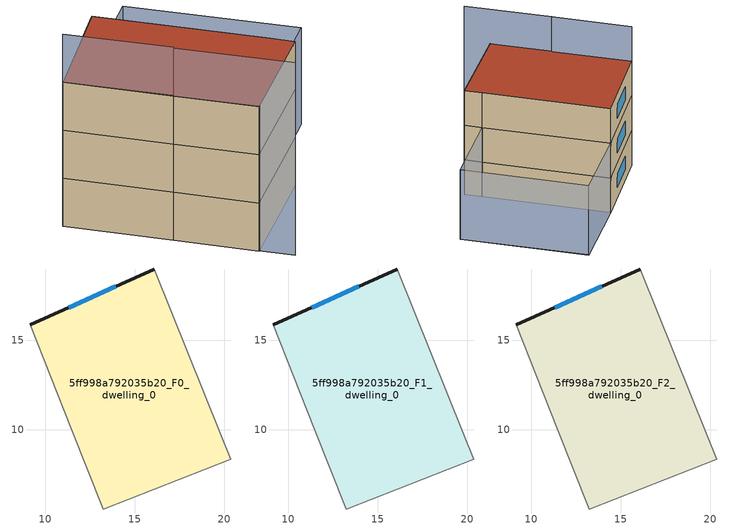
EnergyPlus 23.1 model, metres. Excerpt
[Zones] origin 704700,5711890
5ff998a792035b20_F0_dwelling_0
 floor ground (EU_floor_Construction): 16.09,19 19.85,9.68 20.37,8.37 13.25,5.58 11.46,10.07 9.15,15.88 z0
 wall outside (EU_wall_Construction): 16.09,19 9.15,15.88 z0:3
 wall adiabatic (EU_wall_Construction): 9.15,15.88 11.46,10.07 13.25,5.58 20.37,8.37 19.85,9.68 16.09,19 z0:3
 window (EU_Window_Construction): 13.95,18.03 11.29,16.84 z0.93:2.07
5ff998a792035b20_F1_dwelling_0
 floor to 5ff998a792035b20_F0_dwelling_0 (EU_floor_Construction): 16.09,19 19.85,9.68 20.37,8.37 13.25,5.58 11.46,10.07 9.15,15.88 z3
 wall outside (EU_wall_Construction): 16.09,19 9.15,15.88 z3:6
 wall adiabatic (EU_wall_Construction): 9.15,15.88 11.46,10.07 13.25,5.58 20.37,8.37 19.85,9.68 16.09,19 z3:6
 window (EU_Window_Construction): 13.95,18.03 11.29,16.84 z3.93:5.07
5ff998a792035b20_F2_dwelling_0
 floor to 5ff998a792035b20_F1_dwelling_0 (EU_floor_Construction): 16.09,19 19.85,9.68 20.37,8.37 13.25,5.58 11.46,10.07 9.15,15.88 z6
 wall outside (EU_wall_Construction): 16.09,19 9.15,15.88 z6:9
 wall adiabatic (EU_wall_Construction): 9.15,15.88 11.46,10.07 13.25,5.58 20.37,8.37 19.85,9.68 16.09,19 z6:9
 window (EU_Window_Construction): 13.95,18.03 11.29,16.84 z6.93:8.07
 roof outside (EU_roof_Construction): 20.37,8.37 19.85,9.68 16.09,19 9.15,15.88 11.46,10.07 13.25,5.58 z9
shading: 11.46,10.07 14.06,3.74 / 9.15,15.88 11.53,10.1 z0:12; 19.85,9.68 16.09,19 / 16.09,19 22.43,21.55 / 22.43,21.55 26.19,12.23 / 26.19,12.23 19.85,9.68 / 26.19,12.23 22.43,21.55 z0:6
[Building]
EU S2 Campaign: North Axis=0; Terrain=City; Solar Distribution=FullExterior
[Site:Location]
London: Latitude=51.5; Longitude=-0.5; Time Zone=0; Elevation=25
[SizingPeriod:WeatherFileDays]
AnnualSizingPeriod: Begin Month=1; Begin Day of Month=1; End Month=12; End Day of Month=31; Day of Week for Start Day=Monday; Use Weather File Daylight Saving Period=No; Use Weather File Rain and Snow Indicators=No
[MATERIAL]
EU_InternalMass_Material: Roughness=MediumRough; Thickness=0.1; Conductivity=1; Density=1800; Specific Heat=900; Thermal Absorptance=0.9; Solar Absorptance=0.7; Visible Absorptance=0.7
[MATERIAL:NOMASS] Roughness=MediumRough; Thermal Absorptance=0.9; Solar Absorptance=0.7; Visible Absorptance=0.7
Name | Thermal Resistance
EU_wall_NoMass | 0.53138
EU_roof_NoMass | 2.54466
EU_floor_NoMass | 1.96308
[WINDOWMATERIAL:SIMPLEGLAZINGSYSTEM]
EU_Window_SimpleGlazing: UFactor=4.07112; Solar Heat Gain Coefficient=0.85; Visible Transmittance=0.85
[CONSTRUCTION]
EU_wall_Construction: EU_wall_NoMass
EU_roof_Construction: EU_roof_NoMass
EU_floor_Construction: EU_floor_NoMass
EU_Window_Construction: EU_Window_SimpleGlazing
EU_InternalMass_Construction: EU_InternalMass_Material
[ZONE] Type=1; Multiplier=1; Ceiling Height=autocalculate; Volume=258.119; Floor Area=autocalculate; Part of Total Floor Area=Yes
5ff998a792035b20_F0_dwelling_0; 5ff998a792035b20_F1_dwelling_0; 5ff998a792035b20_F2_dwelling_0
[INTERNALMASS] Construction=EU_InternalMass_Construction; Surface Area=86.0396
Name | Zone or ZoneList
5ff998a792035b20_F0_dwelling_0_EU_InternalMass | 5ff998a792035b20_F0_dwelling_0
5ff998a792035b20_F1_dwelling_0_EU_InternalMass | 5ff998a792035b20_F1_dwelling_0
5ff998a792035b20_F2_dwelling_0_EU_InternalMass | 5ff998a792035b20_F2_dwelling_0
[OTHEREQUIPMENT] Fuel Type=Electricity; Design Level Calculation Method=Watts/Area; Power per Zone Floor Area=1; Fraction Latent=0; Fraction Radiant=0; Fraction Lost=0; Carbon Dioxide Generation Rate=0; EndUse Subcategory=EU_Step8_InternalGains
Name | Zone or ZoneList or Space or SpaceList | Schedule
EU_Step8_InternalGain_5ff998a792035b20_F0_dwelling_0_f000 | 5ff998a792035b20_F0_dwelling_0 | EU_Step8_GainSchedule_5ff998a792035b20_F0_dwelling_0_f000
EU_Step8_InternalGain_5ff998a792035b20_F1_dwelling_0_f000 | 5ff998a792035b20_F1_dwelling_0 | EU_Step8_GainSchedule_5ff998a792035b20_F1_dwelling_0_f000
EU_Step8_InternalGain_5ff998a792035b20_F2_dwelling_0_f000 | 5ff998a792035b20_F2_dwelling_0 | EU_Step8_GainSchedule_5ff998a792035b20_F2_dwelling_0_f000
[ZONEVENTILATION:DESIGNFLOWRATE] Schedule=EU_AlwaysOn; Design Flow Rate Calculation Method=AirChanges/Hour; Air Changes per Hour=0.463094; Ventilation Type=Natural; Fan Pressure Rise=0; Fan Total Efficiency=1; Constant Term Coefficient=1; Temperature Term Coefficient=0; Velocity Term Coefficient=0; Velocity Squared Term Coefficient=0; Minimum Indoor Temperature=-100; Maximum Indoor Temperature=100; Delta Temperature=-100; Minimum Outdoor Temperature=-100; Maximum Outdoor Temperature=100; Maximum Wind Speed=40
Name | Zone or ZoneList or Space or SpaceList
EU_ConstantAir_5ff998a792035b20_F0_dwelling_0 | 5ff998a792035b20_F0_dwelling_0
EU_ConstantAir_5ff998a792035b20_F1_dwelling_0 | 5ff998a792035b20_F1_dwelling_0
EU_ConstantAir_5ff998a792035b20_F2_dwelling_0 | 5ff998a792035b20_F2_dwelling_0
[HVACTEMPLATE:THERMOSTAT] Constant Heating Setpoint=20; Constant Cooling Setpoint=50
EU_HeatOnly_5ff998a792035b20_F0_dwelling_0; EU_HeatOnly_5ff998a792035b20_F1_dwelling_0; EU_HeatOnly_5ff998a792035b20_F2_dwelling_0
[HVACTEMPLATE:ZONE:IDEALLOADSAIRSYSTEM] System Availability Schedule=EU_AlwaysOn; Maximum Heating Supply Air Temperature=50; Minimum Cooling Supply Air Temperature=13; Maximum Heating Supply Air Humidity Ratio=0.0156; Minimum Cooling Supply Air Humidity Ratio=0.0077; Heating Limit=NoLimit; Cooling Limit=NoLimit; Heating Availability Schedule=EU_AlwaysOn; Cooling Availability Schedule=EU_CoolingOff; Dehumidification Control Type=ConstantSensibleHeatRatio; Cooling Sensible Heat Ratio=0.7; Dehumidification Setpoint=60; Humidification Control Type=None; Humidification Setpoint=30; Outdoor Air Method=None; Outdoor Air Flow Rate per Person=0.00944; Outdoor Air Flow Rate per Zone Floor Area=0; Outdoor Air Flow Rate per Zone=0; Demand Controlled Ventilation Type=None; Outdoor Air Economizer Type=NoEconomizer; Heat Recovery Type=None; Sensible Heat Recovery Effectiveness=0.7; Latent Heat Recovery Effectiveness=0.65
Name | Template Thermostat
5ff998a792035b20_F0_dwelling_0 | EU_HeatOnly_5ff998a792035b20_F0_dwelling_0
5ff998a792035b20_F1_dwelling_0 | EU_HeatOnly_5ff998a792035b20_F1_dwelling_0
5ff998a792035b20_F2_dwelling_0 | EU_HeatOnly_5ff998a792035b20_F2_dwelling_0
[SIZING:ZONE] Zone Cooling Design Supply Air Temperature Input Method=SupplyAirTemperature; Zone Cooling Design Supply Air Temperature=13; Zone Heating Design Supply Air Temperature Input Method=SupplyAirTemperature; Zone Heating Design Supply Air Temperature=50; Zone Cooling Design Supply Air Humidity Ratio=0.008; Zone Heating Design Supply Air Humidity Ratio=0.008; Cooling Design Air Flow Method=DesignDay; Cooling Design Air Flow Rate=0; Cooling Minimum Air Flow per Zone Floor Area=0.000762; Cooling Minimum Air Flow=0; Cooling Minimum Air Flow Fraction=0.2; Heating Design Air Flow Method=DesignDay; Heating Design Air Flow Rate=0; Heating Maximum Air Flow per Zone Floor Area=0.002032; Heating Maximum Air Flow=0.141576; Heating Maximum Air Flow Fraction=0.3; Account for Dedicated Outdoor Air System=No; Dedicated Outdoor Air System Control Strategy=NeutralSupplyAir; Dedicated Outdoor Air Low Setpoint Temperature for Design=autosize; Dedicated Outdoor Air High Setpoint Temperature for Design=autosize; Zone Load Sizing Method=Sensible Load Only No Latent Load; Zone Latent Cooling Design Supply Air Humidity Ratio Input Method=HumidityRatioDifference; Zone Cooling Design Supply Air Humidity Ratio Difference=0.005; Zone Latent Heating Design Supply Air Humidity Ratio Input Method=HumidityRatioDifference; Zone Humidification Design Supply Air Humidity Ratio Difference=0.005
5ff998a792035b20_F0_dwelling_0; 5ff998a792035b20_F1_dwelling_0; 5ff998a792035b20_F2_dwelling_0
[SCHEDULE:CONSTANT]
Name | Hourly Value
EU_AlwaysOn | 1
EU_CoolingOff | 0
[SCHEDULE:FILE] Column Number=1; Rows to Skip at Top=0; Number of Hours of Data=8760; Column Separator=Comma; Interpolate to Timestep=No; Minutes per Item=60; Adjust Schedule for Daylight Savings=Yes
Name | File
EU_Step8_GainSchedule_5ff998a792035b20_F0_dwelling_0_f000 | ../../schedules/5ff998a792035b20/5ff998a792035b20_F0_dwelling_0_f000_gain.csv
EU_Step8_GainSchedule_5ff998a792035b20_F1_dwelling_0_f000 | ../../schedules/5ff998a792035b20/5ff998a792035b20_F1_dwelling_0_f000_gain.csv
EU_Step8_GainSchedule_5ff998a792035b20_F2_dwelling_0_f000 | ../../schedules/5ff998a792035b20/5ff998a792035b20_F2_dwelling_0_f000_gain.csv
